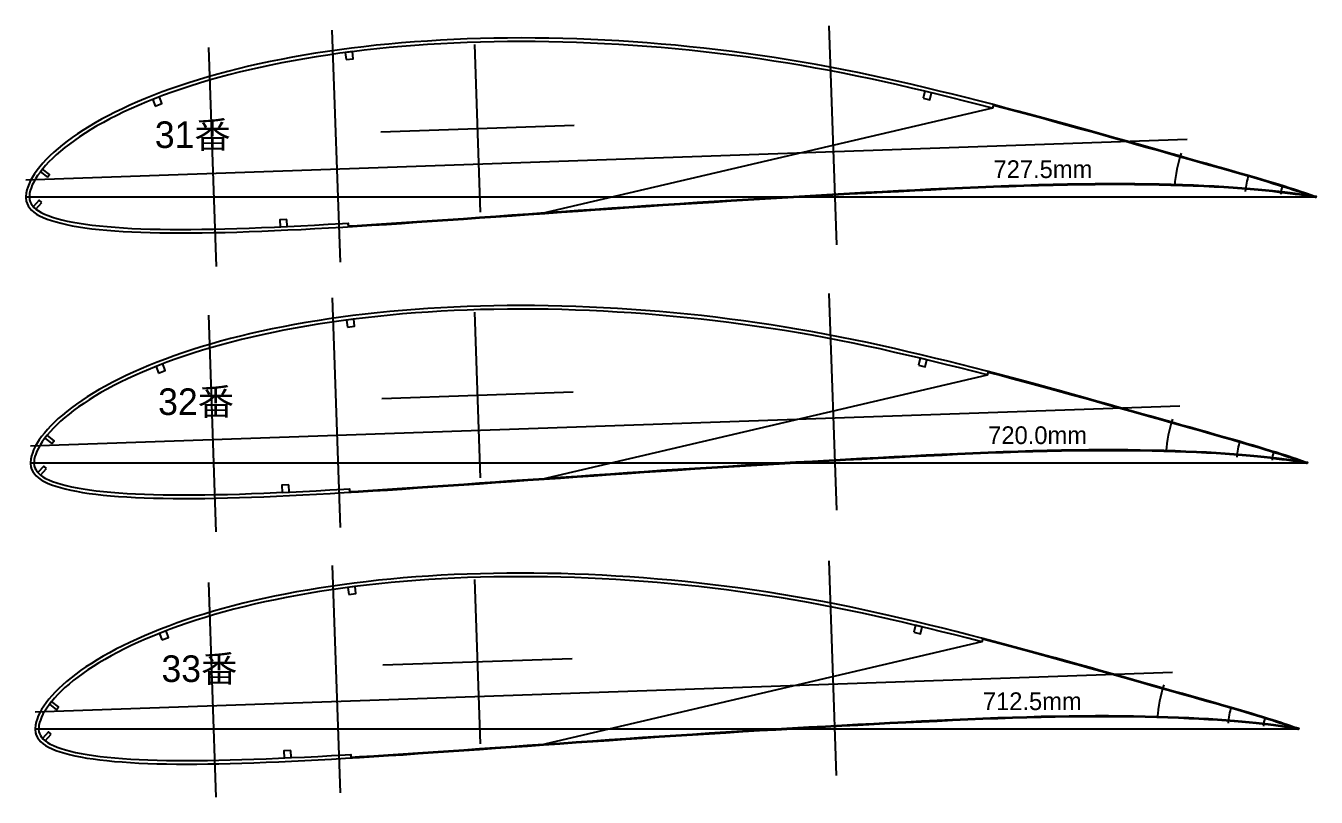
# Model space of a CAD drawing. Header units: metres. Extents: x -277 to 515, y -3484 to 105.
# Drawn here: x -255 to 473, y -1689 to -1253 of the extents above; entities that cross this region are included whole.
import ezdxf

# ---------------------------------------------------------------- set-up
doc = ezdxf.new("R2010")
doc.units = ezdxf.units.M
for name, color, linetype in [('FoilLayer', 7, 'Continuous'), ('RefFoilLayer', 7, 'Continuous'), ('StringerLayer', 7, 'Continuous'), ('SubLayer', 7, 'Continuous'), ('TextLayer', 7, 'Continuous')]:
    doc.layers.add(name, color=color, linetype=linetype)
doc.styles.add('MSゴシック', font='bigfont')

msp = doc.modelspace()

# ---------------------------------------------------------------- linework, layer by layer
at = {"layer": 'FoilLayer'}
for p, q in [((290.49, -1299.91), (36.38, -1359.43)), ((291, -1297.98), (290.49, -1299.91)), ((-72.75, -1366.79), (-72.87, -1364.79)), ((287.49, -1450.45), (36, -1509.33)), ((288, -1448.51), (287.49, -1450.45)), ((-72, -1516.62), (-72.12, -1514.62)), ((285, -1599.05), (284.49, -1600.98)), ((284.49, -1600.98), (35.63, -1659.24)), ((-71.25, -1666.44), (-71.37, -1664.45))]:
    msp.add_line(p, q, dxfattribs=at)
for points in [[(472.73, -1350.39), (472.59, -1350.34), (472.15, -1350.19), (471.47, -1349.95), (470.53, -1349.63), (469.35, -1349.22), (467.94, -1348.73), (466.29, -1348.18), (464.42, -1347.55), (462.33, -1346.86), (460.01, -1346.11), (457.48, -1345.29), (454.74, -1344.43), (451.78, -1343.51), (448.6, -1342.54), (445.22, -1341.51), (441.63, -1340.44), (437.84, -1339.32), (433.85, -1338.16), (429.65, -1336.95), (425.26, -1335.7), (420.67, -1334.39), (415.89, -1333.04), (410.94, -1331.63), (405.81, -1330.18), (400.5, -1328.68), (395.02, -1327.14), (389.39, -1325.54), (383.62, -1323.91), (377.7, -1322.24), (371.63, -1320.54), (365.42, -1318.8), (359.08, -1317.03), (352.63, -1315.21), (346.06, -1313.38), (339.39, -1311.53), (332.6, -1309.66), (325.71, -1307.77), (318.73, -1305.86), (311.68, -1303.93), (304.55, -1302.02), (297.34, -1300.11), (290.89, -1298.41), (290.49, -1299.91), (289.66, -1299.69), (282.32, -1297.8), (274.93, -1295.91), (267.47, -1294.05), (259.94, -1292.22), (252.37, -1290.4), (244.75, -1288.59), (237.12, -1286.82), (229.46, -1285.09), (221.79, -1283.41), (214.07, -1281.81), (206.3, -1280.25), (198.52, -1278.75), (190.7, -1277.3), (182.87, -1275.92), (175.01, -1274.61), (167.12, -1273.36), (159.21, -1272.18), (151.28, -1271.06), (143.34, -1270.01), (135.39, -1269.02), (127.44, -1268.1), (119.48, -1267.26), (111.5, -1266.48), (103.53, -1265.76), (95.57, -1265.11), (87.61, -1264.53), (79.68, -1264.01), (71.76, -1263.57), (63.85, -1263.2), (55.97, -1262.89), (48.11, -1262.65), (40.3, -1262.48), (32.52, -1262.38), (24.79, -1262.35), (17.07, -1262.4), (9.41, -1262.51), (1.8, -1262.67), (-5.75, -1262.91), (-13.23, -1263.22), (-20.66, -1263.6), (-28.04, -1264.05), (-35.35, -1264.57), (-42.59, -1265.14), (-49.73, -1265.77), (-56.79, -1266.47), (-63.79, -1267.26), (-70.7, -1268.1), (-77.53, -1269), (-84.27, -1269.96), (-90.9, -1270.96), (-97.42, -1272.04), (-103.85, -1273.17), (-110.19, -1274.37), (-116.42, -1275.62), (-122.53, -1276.93), (-128.53, -1278.28), (-134.4, -1279.67), (-140.15, -1281.14), (-145.79, -1282.66), (-151.32, -1284.23), (-156.71, -1285.83), (-161.98, -1287.48), (-167.11, -1289.17), (-172.11, -1290.9), (-176.98, -1292.68), (-181.73, -1294.5), (-186.33, -1296.34), (-190.79, -1298.21), (-195.09, -1300.11), (-199.26, -1302.04), (-203.28, -1304), (-207.17, -1305.98), (-210.9, -1307.97), (-214.49, -1309.98), (-217.9, -1311.98), (-221.16, -1314.01), (-224.26, -1316.06), (-227.23, -1318.12), (-230.03, -1320.17), (-232.67, -1322.21), (-235.15, -1324.23), (-237.45, -1326.25), (-239.6, -1328.28), (-241.59, -1330.29), (-243.43, -1332.28), (-245.11, -1334.23), (-246.62, -1336.15), (-247.96, -1338.01), (-249.13, -1339.83), (-250.14, -1341.62), (-250.95, -1343.26), (-251.64, -1345.06), (-252.12, -1346.37), (-252.45, -1348.07), (-252.62, -1349.78), (-252.63, -1350.16), (-252.49, -1351.7), (-252.16, -1352.79), (-251.65, -1353.85), (-250.92, -1354.93), (-250.01, -1355.97), (-248.88, -1356.98), (-247.56, -1357.94), (-245.99, -1358.85), (-244.14, -1359.72), (-242.01, -1360.57), (-239.63, -1361.4), (-237.09, -1362.2), (-234.33, -1362.94), (-231.33, -1363.61), (-228.1, -1364.25), (-224.63, -1364.85), (-220.99, -1365.42), (-217.15, -1365.92), (-213.1, -1366.36), (-208.81, -1366.75), (-204.3, -1367.12), (-199.61, -1367.45), (-194.75, -1367.73), (-189.7, -1367.94), (-184.44, -1368.1), (-178.96, -1368.22), (-173.31, -1368.31), (-167.49, -1368.34), (-161.5, -1368.32), (-155.3, -1368.24), (-148.91, -1368.12), (-142.33, -1367.99), (-135.62, -1367.81), (-128.74, -1367.58), (-121.69, -1367.3), (-114.45, -1366.98), (-107.05, -1366.66), (-99.53, -1366.3), (-91.87, -1365.91), (-84.05, -1365.46), (-76.08, -1364.98), (-72.87, -1364.79), (-72.78, -1366.34), (-67.86, -1366.05), (-59.63, -1365.56), (-51.28, -1365.03), (-42.82, -1364.46), (-34.22, -1363.87), (-25.49, -1363.28), (-16.68, -1362.7), (-7.78, -1362.08), (1.21, -1361.44), (10.31, -1360.79), (19.49, -1360.14), (28.74, -1359.51), (38.04, -1358.86), (47.4, -1358.19), (56.84, -1357.52), (66.33, -1356.87), (75.86, -1356.23), (85.4, -1355.58), (94.97, -1354.93), (104.59, -1354.27), (114.23, -1353.64), (123.86, -1353.04), (133.48, -1352.43), (143.09, -1351.81), (152.71, -1351.21), (162.31, -1350.63), (171.88, -1350.07), (181.39, -1349.52), (190.87, -1348.96), (200.32, -1348.42), (209.73, -1347.9), (219.05, -1347.4), (228.31, -1346.91), (237.51, -1346.41), (246.64, -1345.93), (255.71, -1345.5), (264.67, -1345.08), (273.54, -1344.67), (282.32, -1344.27), (291.01, -1343.9), (299.6, -1343.59), (308.06, -1343.32), (316.39, -1343.05), (324.6, -1342.83), (332.69, -1342.66), (340.61, -1342.55), (348.36, -1342.48), (355.94, -1342.43), (363.36, -1342.42), (370.61, -1342.47), (377.64, -1342.57), (384.46, -1342.69), (391.09, -1342.84), (397.51, -1343.03), (403.7, -1343.26), (409.65, -1343.53), (415.37, -1343.81), (420.86, -1344.12), (426.11, -1344.45), (431.09, -1344.83), (435.8, -1345.22), (440.23, -1345.6), (444.41, -1345.99), (448.31, -1346.38), (451.94, -1346.78), (455.28, -1347.17), (458.33, -1347.56), (461.08, -1347.92), (463.55, -1348.26), (465.73, -1348.57), (467.61, -1348.83), (469.22, -1349.07), (470.54, -1349.26), (471.58, -1349.42), (472.32, -1349.54), (472.8, -1349.61), (472.96, -1349.64)], [(467.85, -1500.39), (467.71, -1500.34), (467.28, -1500.19), (466.61, -1499.96), (465.68, -1499.63), (464.51, -1499.23), (463.11, -1498.75), (461.49, -1498.2), (459.63, -1497.58), (457.56, -1496.89), (455.27, -1496.15), (452.77, -1495.35), (450.05, -1494.49), (447.12, -1493.58), (443.97, -1492.62), (440.63, -1491.6), (437.08, -1490.55), (433.33, -1489.44), (429.38, -1488.29), (425.22, -1487.09), (420.87, -1485.85), (416.33, -1484.56), (411.6, -1483.22), (406.7, -1481.82), (401.62, -1480.39), (396.37, -1478.9), (390.95, -1477.38), (385.38, -1475.8), (379.66, -1474.19), (373.8, -1472.53), (367.8, -1470.85), (361.65, -1469.13), (355.38, -1467.37), (348.99, -1465.58), (342.5, -1463.76), (335.89, -1461.93), (329.17, -1460.08), (322.35, -1458.21), (315.45, -1456.32), (308.46, -1454.41), (301.41, -1452.52), (294.27, -1450.62), (287.89, -1448.95), (287.49, -1450.45), (286.67, -1450.23), (279.41, -1448.35), (272.09, -1446.49), (264.71, -1444.65), (257.26, -1442.83), (249.76, -1441.03), (242.22, -1439.24), (234.67, -1437.49), (227.09, -1435.78), (219.5, -1434.12), (211.86, -1432.53), (204.17, -1430.99), (196.47, -1429.5), (188.73, -1428.07), (180.98, -1426.71), (173.2, -1425.41), (165.4, -1424.17), (157.56, -1423), (149.72, -1421.89), (141.86, -1420.85), (134, -1419.88), (126.13, -1418.96), (118.24, -1418.13), (110.35, -1417.36), (102.46, -1416.65), (94.58, -1416.01), (86.71, -1415.43), (78.85, -1414.92), (71.02, -1414.48), (63.19, -1414.11), (55.39, -1413.81), (47.61, -1413.57), (39.89, -1413.4), (32.19, -1413.3), (24.53, -1413.27), (16.9, -1413.32), (9.31, -1413.43), (1.78, -1413.59), (-5.69, -1413.83), (-13.09, -1414.13), (-20.45, -1414.51), (-27.75, -1414.96), (-34.99, -1415.47), (-42.15, -1416.04), (-49.22, -1416.66), (-56.21, -1417.36), (-63.13, -1418.13), (-69.97, -1418.96), (-76.72, -1419.85), (-83.39, -1420.8), (-89.96, -1421.8), (-96.41, -1422.86), (-102.78, -1423.99), (-109.05, -1425.17), (-115.21, -1426.41), (-121.27, -1427.7), (-127.2, -1429.04), (-133.01, -1430.42), (-138.7, -1431.87), (-144.28, -1433.37), (-149.76, -1434.93), (-155.09, -1436.51), (-160.3, -1438.14), (-165.38, -1439.82), (-170.33, -1441.53), (-175.15, -1443.29), (-179.84, -1445.09), (-184.4, -1446.91), (-188.81, -1448.76), (-193.07, -1450.64), (-197.2, -1452.56), (-201.18, -1454.49), (-205.03, -1456.45), (-208.72, -1458.42), (-212.26, -1460.41), (-215.64, -1462.39), (-218.86, -1464.4), (-221.94, -1466.43), (-224.87, -1468.47), (-227.65, -1470.49), (-230.26, -1472.51), (-232.71, -1474.51), (-234.99, -1476.51), (-237.12, -1478.52), (-239.09, -1480.5), (-240.91, -1482.47), (-242.56, -1484.4), (-244.06, -1486.3), (-245.39, -1488.15), (-246.54, -1489.94), (-247.54, -1491.71), (-248.34, -1493.34), (-249.03, -1495.11), (-249.5, -1496.41), (-249.83, -1498.09), (-250, -1499.78), (-250.01, -1500.16), (-249.87, -1501.67), (-249.54, -1502.75), (-249.04, -1503.8), (-248.32, -1504.86), (-247.42, -1505.89), (-246.31, -1506.89), (-245, -1507.84), (-243.45, -1508.74), (-241.61, -1509.6), (-239.5, -1510.45), (-237.15, -1511.27), (-234.64, -1512.06), (-231.91, -1512.79), (-228.94, -1513.45), (-225.74, -1514.08), (-222.32, -1514.68), (-218.71, -1515.24), (-214.91, -1515.74), (-210.9, -1516.17), (-206.65, -1516.56), (-202.19, -1516.92), (-197.55, -1517.25), (-192.75, -1517.53), (-187.74, -1517.74), (-182.54, -1517.89), (-177.12, -1518.01), (-171.53, -1518.1), (-165.76, -1518.13), (-159.83, -1518.11), (-153.7, -1518.03), (-147.37, -1517.92), (-140.87, -1517.78), (-134.22, -1517.61), (-127.41, -1517.38), (-120.44, -1517.1), (-113.28, -1516.79), (-105.95, -1516.46), (-98.5, -1516.11), (-90.92, -1515.72), (-83.19, -1515.28), (-75.3, -1514.81), (-72.12, -1514.62), (-72.03, -1516.17), (-67.16, -1515.88), (-59.01, -1515.39), (-50.76, -1514.87), (-42.37, -1514.3), (-33.86, -1513.72), (-25.23, -1513.14), (-16.5, -1512.56), (-7.7, -1511.95), (1.2, -1511.32), (10.2, -1510.68), (19.29, -1510.03), (28.45, -1509.41), (37.65, -1508.77), (46.91, -1508.1), (56.25, -1507.44), (65.65, -1506.79), (75.08, -1506.16), (84.52, -1505.52), (93.99, -1504.87), (103.51, -1504.22), (113.05, -1503.6), (122.58, -1503), (132.1, -1502.4), (141.61, -1501.79), (151.13, -1501.19), (160.64, -1500.62), (170.11, -1500.07), (179.52, -1499.52), (188.9, -1498.97), (198.26, -1498.43), (207.57, -1497.92), (216.8, -1497.43), (225.95, -1496.94), (235.06, -1496.44), (244.1, -1495.97), (253.07, -1495.54), (261.94, -1495.13), (270.72, -1494.72), (279.41, -1494.32), (288.01, -1493.96), (296.51, -1493.65), (304.89, -1493.38), (313.13, -1493.12), (321.26, -1492.9), (329.26, -1492.73), (337.1, -1492.62), (344.77, -1492.55), (352.27, -1492.5), (359.62, -1492.49), (366.79, -1492.54), (373.75, -1492.64), (380.5, -1492.76), (387.05, -1492.91), (393.41, -1493.1), (399.54, -1493.33), (405.43, -1493.6), (411.09, -1493.87), (416.52, -1494.17), (421.72, -1494.5), (426.64, -1494.88), (431.3, -1495.26), (435.69, -1495.64), (439.83, -1496.02), (443.69, -1496.41), (447.28, -1496.81), (450.59, -1497.2), (453.6, -1497.58), (456.33, -1497.94), (458.77, -1498.27), (460.93, -1498.58), (462.79, -1498.84), (464.39, -1499.07), (465.69, -1499.27), (466.72, -1499.43), (467.45, -1499.54), (467.92, -1499.61), (468.08, -1499.64)], [(462.98, -1650.39), (462.84, -1650.34), (462.41, -1650.2), (461.74, -1649.96), (460.83, -1649.64), (459.67, -1649.24), (458.29, -1648.77), (456.68, -1648.23), (454.84, -1647.61), (452.79, -1646.93), (450.53, -1646.2), (448.05, -1645.4), (445.36, -1644.55), (442.46, -1643.65), (439.35, -1642.7), (436.03, -1641.7), (432.52, -1640.65), (428.81, -1639.55), (424.9, -1638.41), (420.79, -1637.23), (416.49, -1636), (411.99, -1634.72), (407.31, -1633.4), (402.46, -1632.01), (397.44, -1630.6), (392.24, -1629.13), (386.88, -1627.62), (381.36, -1626.06), (375.7, -1624.46), (369.91, -1622.82), (363.96, -1621.16), (357.88, -1619.45), (351.67, -1617.71), (345.35, -1615.94), (338.93, -1614.14), (332.39, -1612.34), (325.74, -1610.5), (318.99, -1608.65), (312.16, -1606.78), (305.25, -1604.89), (298.27, -1603.02), (291.21, -1601.14), (284.89, -1599.48), (284.49, -1600.98), (283.68, -1600.77), (276.49, -1598.91), (269.25, -1597.07), (261.95, -1595.25), (254.57, -1593.45), (247.15, -1591.67), (239.7, -1589.89), (232.22, -1588.16), (224.72, -1586.47), (217.2, -1584.82), (209.64, -1583.25), (202.04, -1581.73), (194.42, -1580.26), (186.76, -1578.84), (179.09, -1577.49), (171.39, -1576.21), (163.67, -1574.98), (155.92, -1573.82), (148.16, -1572.73), (140.38, -1571.7), (132.6, -1570.73), (124.81, -1569.83), (117.01, -1569), (109.2, -1568.24), (101.39, -1567.54), (93.59, -1566.91), (85.8, -1566.33), (78.03, -1565.82), (70.28, -1565.39), (62.53, -1565.03), (54.81, -1564.73), (47.12, -1564.49), (39.47, -1564.32), (31.85, -1564.22), (24.27, -1564.2), (16.72, -1564.25), (9.21, -1564.35), (1.77, -1564.52), (-5.63, -1564.75), (-12.96, -1565.05), (-20.23, -1565.42), (-27.46, -1565.87), (-34.62, -1566.37), (-41.71, -1566.93), (-48.7, -1567.55), (-55.62, -1568.24), (-62.47, -1569.01), (-69.24, -1569.83), (-75.92, -1570.71), (-82.52, -1571.65), (-89.02, -1572.63), (-95.41, -1573.68), (-101.7, -1574.8), (-107.91, -1575.97), (-114.01, -1577.2), (-120, -1578.48), (-125.87, -1579.8), (-131.62, -1581.16), (-137.25, -1582.6), (-142.78, -1584.08), (-148.19, -1585.62), (-153.47, -1587.19), (-158.63, -1588.81), (-163.65, -1590.46), (-168.55, -1592.16), (-173.32, -1593.9), (-177.96, -1595.68), (-182.47, -1597.49), (-186.84, -1599.32), (-191.05, -1601.17), (-195.13, -1603.07), (-199.07, -1604.98), (-202.88, -1606.93), (-206.54, -1608.87), (-210.04, -1610.84), (-213.38, -1612.8), (-216.57, -1614.79), (-219.61, -1616.79), (-222.52, -1618.81), (-225.27, -1620.82), (-227.85, -1622.81), (-230.27, -1624.79), (-232.53, -1626.77), (-234.63, -1628.76), (-236.58, -1630.72), (-238.38, -1632.67), (-240.02, -1634.58), (-241.5, -1636.46), (-242.81, -1638.28), (-243.95, -1640.06), (-244.94, -1641.81), (-245.74, -1643.42), (-246.42, -1645.17), (-246.88, -1646.45), (-247.21, -1648.11), (-247.37, -1649.79), (-247.38, -1650.15), (-247.24, -1651.65), (-246.92, -1652.71), (-246.43, -1653.75), (-245.72, -1654.8), (-244.83, -1655.81), (-243.73, -1656.8), (-242.43, -1657.74), (-240.91, -1658.63), (-239.09, -1659.49), (-237, -1660.32), (-234.68, -1661.13), (-232.19, -1661.91), (-229.49, -1662.63), (-226.55, -1663.29), (-223.39, -1663.91), (-220, -1664.5), (-216.43, -1665.06), (-212.67, -1665.55), (-208.7, -1665.99), (-204.5, -1666.37), (-200.08, -1666.72), (-195.49, -1667.05), (-190.74, -1667.33), (-185.79, -1667.53), (-180.64, -1667.69), (-175.27, -1667.8), (-169.74, -1667.89), (-164.04, -1667.92), (-158.17, -1667.9), (-152.1, -1667.82), (-145.84, -1667.71), (-139.4, -1667.57), (-132.82, -1667.4), (-126.09, -1667.18), (-119.19, -1666.91), (-112.1, -1666.59), (-104.85, -1666.27), (-97.48, -1665.92), (-89.98, -1665.54), (-82.32, -1665.1), (-74.51, -1664.63), (-71.37, -1664.45), (-71.28, -1666), (-66.46, -1665.71), (-58.4, -1665.23), (-50.23, -1664.71), (-41.93, -1664.15), (-33.51, -1663.57), (-24.97, -1663), (-16.33, -1662.43), (-7.62, -1661.82), (1.19, -1661.19), (10.09, -1660.56), (19.09, -1659.93), (28.15, -1659.31), (37.25, -1658.67), (46.42, -1658.02), (55.67, -1657.36), (64.97, -1656.72), (74.29, -1656.09), (83.64, -1655.46), (93.01, -1654.82), (102.43, -1654.18), (111.87, -1653.56), (121.31, -1652.96), (130.73, -1652.37), (140.14, -1651.77), (149.56, -1651.18), (158.97, -1650.61), (168.34, -1650.06), (177.65, -1649.52), (186.93, -1648.97), (196.19, -1648.44), (205.4, -1647.93), (214.54, -1647.45), (223.6, -1646.96), (232.61, -1646.47), (241.56, -1646.01), (250.44, -1645.58), (259.22, -1645.18), (267.9, -1644.77), (276.5, -1644.38), (285.01, -1644.02), (293.42, -1643.71), (301.71, -1643.44), (309.86, -1643.19), (317.91, -1642.97), (325.83, -1642.8), (333.59, -1642.7), (341.17, -1642.62), (348.6, -1642.57), (355.87, -1642.57), (362.96, -1642.62), (369.86, -1642.71), (376.54, -1642.83), (383.02, -1642.98), (389.31, -1643.17), (395.38, -1643.39), (401.21, -1643.66), (406.8, -1643.93), (412.18, -1644.23), (417.32, -1644.56), (422.2, -1644.93), (426.81, -1645.31), (431.15, -1645.68), (435.25, -1646.06), (439.07, -1646.45), (442.62, -1646.84), (445.9, -1647.22), (448.88, -1647.6), (451.58, -1647.96), (453.99, -1648.29), (456.13, -1648.59), (457.97, -1648.85), (459.55, -1649.08), (460.84, -1649.27), (461.86, -1649.43), (462.58, -1649.54), (463.05, -1649.61), (463.21, -1649.64)]]:
    msp.add_lwpolyline(points, close=True, dxfattribs=at)
at = {"layer": 'RefFoilLayer'}
for points in [[(472.87, -1349.96), (472.73, -1349.91), (472.3, -1349.77), (471.62, -1349.53), (470.68, -1349.2), (469.5, -1348.79), (468.08, -1348.3), (466.44, -1347.75), (464.56, -1347.13), (462.46, -1346.43), (460.15, -1345.68), (457.62, -1344.86), (454.87, -1344), (451.91, -1343.08), (448.73, -1342.11), (445.35, -1341.08), (441.76, -1340.01), (437.97, -1338.89), (433.97, -1337.73), (429.78, -1336.52), (425.38, -1335.27), (420.79, -1333.96), (416.01, -1332.6), (411.06, -1331.19), (405.93, -1329.75), (400.62, -1328.25), (395.15, -1326.7), (389.52, -1325.11), (383.74, -1323.48), (377.82, -1321.81), (371.75, -1320.11), (365.54, -1318.37), (359.2, -1316.59), (352.75, -1314.78), (346.18, -1312.95), (339.51, -1311.1), (332.72, -1309.23), (325.83, -1307.34), (318.85, -1305.42), (311.79, -1303.5), (304.66, -1301.58), (297.45, -1299.67), (290.17, -1297.76), (282.82, -1295.86), (275.41, -1293.97), (267.95, -1292.11), (260.41, -1290.27), (252.83, -1288.45), (245.2, -1286.64), (237.56, -1284.86), (229.89, -1283.13), (222.19, -1281.45), (214.46, -1279.85), (206.68, -1278.29), (198.88, -1276.78), (191.05, -1275.33), (183.2, -1273.95), (175.32, -1272.64), (167.42, -1271.38), (159.49, -1270.2), (151.54, -1269.08), (143.59, -1268.02), (135.62, -1267.03), (127.65, -1266.11), (119.67, -1265.27), (111.68, -1264.49), (103.69, -1263.77), (95.71, -1263.12), (87.74, -1262.53), (79.79, -1262.01), (71.85, -1261.57), (63.93, -1261.2), (56.03, -1260.89), (48.16, -1260.65), (40.33, -1260.48), (32.53, -1260.38), (24.77, -1260.35), (17.05, -1260.4), (9.36, -1260.51), (1.74, -1260.67), (-5.83, -1260.91), (-13.34, -1261.22), (-20.78, -1261.61), (-28.18, -1262.06), (-35.51, -1262.57), (-42.76, -1263.15), (-49.93, -1263.78), (-57.02, -1264.49), (-64.03, -1265.27), (-70.96, -1266.12), (-77.81, -1267.02), (-84.57, -1267.98), (-91.22, -1268.99), (-97.77, -1270.07), (-104.22, -1271.21), (-110.58, -1272.41), (-116.83, -1273.67), (-122.97, -1274.98), (-129, -1276.33), (-134.89, -1277.74), (-140.67, -1279.2), (-146.34, -1280.73), (-151.89, -1282.31), (-157.31, -1283.92), (-162.61, -1285.58), (-167.77, -1287.28), (-172.8, -1289.03), (-177.7, -1290.82), (-182.47, -1292.64), (-187.1, -1294.5), (-191.59, -1296.38), (-195.94, -1298.3), (-200.13, -1300.24), (-204.19, -1302.22), (-208.11, -1304.22), (-211.88, -1306.23), (-215.5, -1308.25), (-218.95, -1310.28), (-222.26, -1312.34), (-225.4, -1314.42), (-228.41, -1316.5), (-231.26, -1318.59), (-233.94, -1320.66), (-236.47, -1322.73), (-238.82, -1324.8), (-241.02, -1326.87), (-243.06, -1328.93), (-244.95, -1330.98), (-246.68, -1332.99), (-248.24, -1334.98), (-249.64, -1336.93), (-250.87, -1338.85), (-251.93, -1340.74), (-252.81, -1342.54), (-253.53, -1344.41), (-254.08, -1345.99), (-254.44, -1347.88), (-254.62, -1349.78), (-254.62, -1350.39), (-254.39, -1352.31), (-253.95, -1353.68), (-253.29, -1355), (-252.41, -1356.26), (-251.34, -1357.46), (-250.05, -1358.61), (-248.56, -1359.68), (-246.84, -1360.67), (-244.88, -1361.58), (-242.66, -1362.46), (-240.23, -1363.31), (-237.6, -1364.14), (-234.76, -1364.89), (-231.72, -1365.58), (-228.44, -1366.22), (-224.94, -1366.83), (-221.25, -1367.4), (-217.37, -1367.91), (-213.28, -1368.36), (-208.97, -1368.75), (-204.44, -1369.11), (-199.73, -1369.45), (-194.84, -1369.73), (-189.76, -1369.94), (-184.48, -1370.1), (-178.99, -1370.22), (-173.32, -1370.31), (-167.48, -1370.34), (-161.47, -1370.32), (-155.27, -1370.24), (-148.87, -1370.12), (-142.28, -1369.99), (-135.55, -1369.81), (-128.66, -1369.58), (-121.6, -1369.3), (-114.37, -1368.98), (-106.96, -1368.65), (-99.42, -1368.3), (-91.75, -1367.9), (-83.93, -1367.46), (-75.96, -1366.98), (-67.83, -1366.5), (-59.6, -1366.01), (-51.25, -1365.48), (-42.79, -1364.91), (-34.19, -1364.32), (-25.46, -1363.73), (-16.65, -1363.15), (-7.75, -1362.53), (1.24, -1361.89), (10.34, -1361.24), (19.52, -1360.59), (28.77, -1359.96), (38.07, -1359.31), (47.43, -1358.64), (56.87, -1357.97), (66.36, -1357.32), (75.89, -1356.68), (85.43, -1356.03), (95, -1355.38), (104.62, -1354.72), (114.26, -1354.09), (123.89, -1353.48), (133.51, -1352.88), (143.12, -1352.26), (152.74, -1351.66), (162.34, -1351.08), (171.91, -1350.52), (181.42, -1349.97), (190.89, -1349.41), (200.35, -1348.87), (209.75, -1348.35), (219.08, -1347.85), (228.33, -1347.36), (237.53, -1346.86), (246.67, -1346.38), (255.73, -1345.95), (264.69, -1345.53), (273.56, -1345.12), (282.34, -1344.72), (291.03, -1344.35), (299.62, -1344.04), (308.08, -1343.77), (316.4, -1343.5), (324.61, -1343.28), (332.7, -1343.11), (340.62, -1343), (348.36, -1342.93), (355.94, -1342.88), (363.36, -1342.87), (370.6, -1342.92), (377.64, -1343.02), (384.45, -1343.14), (391.07, -1343.29), (397.49, -1343.48), (403.68, -1343.71), (409.63, -1343.98), (415.34, -1344.26), (420.83, -1344.57), (426.07, -1344.9), (431.05, -1345.28), (435.76, -1345.66), (440.19, -1346.05), (444.36, -1346.44), (448.26, -1346.83), (451.89, -1347.23), (455.23, -1347.62), (458.27, -1348.01), (461.02, -1348.37), (463.48, -1348.71), (465.67, -1349.01), (467.55, -1349.28), (469.16, -1349.51), (470.47, -1349.71), (471.51, -1349.87), (472.26, -1349.99), (472.71, -1350.05), (472.87, -1350.08)], [(468, -1499.96), (467.86, -1499.91), (467.43, -1499.77), (466.75, -1499.53), (465.83, -1499.21), (464.66, -1498.8), (463.26, -1498.32), (461.63, -1497.78), (459.77, -1497.16), (457.7, -1496.46), (455.41, -1495.72), (452.9, -1494.92), (450.18, -1494.06), (447.25, -1493.15), (444.1, -1492.19), (440.75, -1491.17), (437.2, -1490.11), (433.45, -1489.01), (429.5, -1487.85), (425.35, -1486.66), (421, -1485.42), (416.45, -1484.12), (411.72, -1482.78), (406.82, -1481.39), (401.74, -1479.95), (396.49, -1478.47), (391.07, -1476.94), (385.5, -1475.37), (379.78, -1473.76), (373.92, -1472.1), (367.92, -1470.41), (361.77, -1468.69), (355.5, -1466.94), (349.11, -1465.14), (342.62, -1463.33), (336.01, -1461.5), (329.29, -1459.65), (322.47, -1457.78), (315.56, -1455.88), (308.58, -1453.98), (301.52, -1452.08), (294.39, -1450.19), (287.17, -1448.3), (279.9, -1446.42), (272.57, -1444.55), (265.18, -1442.71), (257.72, -1440.89), (250.22, -1439.09), (242.68, -1437.29), (235.11, -1435.54), (227.52, -1433.82), (219.9, -1432.16), (212.25, -1430.57), (204.55, -1429.03), (196.83, -1427.54), (189.08, -1426.1), (181.31, -1424.74), (173.51, -1423.43), (165.69, -1422.19), (157.84, -1421.02), (149.98, -1419.91), (142.11, -1418.87), (134.23, -1417.89), (126.34, -1416.97), (118.44, -1416.14), (110.53, -1415.37), (102.63, -1414.66), (94.73, -1414.02), (86.83, -1413.43), (78.97, -1412.92), (71.11, -1412.48), (63.27, -1412.11), (55.45, -1411.81), (47.66, -1411.57), (39.91, -1411.4), (32.19, -1411.3), (24.52, -1411.27), (16.87, -1411.32), (9.27, -1411.43), (1.72, -1411.6), (-5.77, -1411.83), (-13.2, -1412.14), (-20.57, -1412.52), (-27.89, -1412.96), (-35.14, -1413.48), (-42.32, -1414.04), (-49.41, -1414.67), (-56.43, -1415.37), (-63.37, -1416.15), (-70.23, -1416.98), (-77.01, -1417.87), (-83.69, -1418.82), (-90.28, -1419.83), (-96.76, -1420.89), (-103.15, -1422.02), (-109.44, -1423.21), (-115.63, -1424.46), (-121.7, -1425.75), (-127.67, -1427.09), (-133.5, -1428.48), (-139.22, -1429.93), (-144.83, -1431.45), (-150.33, -1433.01), (-155.69, -1434.6), (-160.93, -1436.24), (-166.04, -1437.93), (-171.02, -1439.65), (-175.86, -1441.43), (-180.59, -1443.23), (-185.17, -1445.07), (-189.62, -1446.93), (-193.92, -1448.83), (-198.07, -1450.76), (-202.09, -1452.71), (-205.97, -1454.69), (-209.7, -1456.68), (-213.28, -1458.69), (-216.7, -1460.69), (-219.97, -1462.73), (-223.08, -1464.78), (-226.05, -1466.85), (-228.87, -1468.91), (-231.53, -1470.96), (-234.03, -1473.01), (-236.36, -1475.06), (-238.54, -1477.11), (-240.56, -1479.15), (-242.42, -1481.17), (-244.14, -1483.17), (-245.69, -1485.14), (-247.07, -1487.07), (-248.28, -1488.96), (-249.34, -1490.83), (-250.21, -1492.62), (-250.92, -1494.46), (-251.46, -1496.03), (-251.82, -1497.9), (-252, -1499.78), (-251.99, -1500.39), (-251.77, -1502.29), (-251.33, -1503.64), (-250.68, -1504.95), (-249.81, -1506.19), (-248.75, -1507.39), (-247.47, -1508.52), (-246, -1509.58), (-244.3, -1510.56), (-242.35, -1511.46), (-240.16, -1512.33), (-237.75, -1513.18), (-235.15, -1513.99), (-232.34, -1514.74), (-229.33, -1515.42), (-226.09, -1516.05), (-222.62, -1516.65), (-218.97, -1517.22), (-215.13, -1517.73), (-211.08, -1518.17), (-206.81, -1518.55), (-202.33, -1518.91), (-197.67, -1519.25), (-192.83, -1519.53), (-187.8, -1519.74), (-182.58, -1519.89), (-177.15, -1520.01), (-171.54, -1520.1), (-165.76, -1520.13), (-159.81, -1520.11), (-153.67, -1520.03), (-147.33, -1519.92), (-140.81, -1519.78), (-134.15, -1519.61), (-127.34, -1519.38), (-120.35, -1519.1), (-113.19, -1518.79), (-105.86, -1518.46), (-98.4, -1518.11), (-90.81, -1517.72), (-83.07, -1517.28), (-75.18, -1516.81), (-67.13, -1516.33), (-58.98, -1515.84), (-50.73, -1515.32), (-42.34, -1514.75), (-33.83, -1514.17), (-25.2, -1513.59), (-16.47, -1513.01), (-7.67, -1512.4), (1.23, -1511.77), (10.23, -1511.12), (19.32, -1510.48), (28.48, -1509.86), (37.68, -1509.22), (46.95, -1508.55), (56.28, -1507.89), (65.68, -1507.24), (75.11, -1506.61), (84.55, -1505.97), (94.02, -1505.32), (103.54, -1504.67), (113.08, -1504.05), (122.61, -1503.45), (132.13, -1502.85), (141.64, -1502.24), (151.16, -1501.64), (160.67, -1501.07), (170.13, -1500.52), (179.54, -1499.97), (188.93, -1499.42), (198.28, -1498.88), (207.59, -1498.37), (216.82, -1497.88), (225.98, -1497.39), (235.08, -1496.89), (244.12, -1496.42), (253.1, -1495.99), (261.97, -1495.58), (270.74, -1495.17), (279.43, -1494.77), (288.03, -1494.41), (296.53, -1494.1), (304.9, -1493.83), (313.14, -1493.57), (321.27, -1493.35), (329.27, -1493.18), (337.11, -1493.07), (344.77, -1493), (352.27, -1492.95), (359.62, -1492.94), (366.78, -1492.99), (373.74, -1493.09), (380.49, -1493.21), (387.04, -1493.36), (393.39, -1493.55), (399.52, -1493.78), (405.41, -1494.05), (411.06, -1494.32), (416.49, -1494.62), (421.68, -1494.95), (426.61, -1495.33), (431.26, -1495.71), (435.65, -1496.09), (439.78, -1496.47), (443.64, -1496.86), (447.23, -1497.26), (450.53, -1497.65), (453.54, -1498.03), (456.27, -1498.39), (458.7, -1498.72), (460.86, -1499.02), (462.73, -1499.29), (464.32, -1499.52), (465.62, -1499.71), (466.65, -1499.87), (467.39, -1499.99), (467.84, -1500.05), (468, -1500.08)], [(463.12, -1649.96), (462.98, -1649.91), (462.56, -1649.77), (461.89, -1649.54), (460.97, -1649.22), (459.82, -1648.82), (458.43, -1648.34), (456.82, -1647.8), (454.98, -1647.19), (452.93, -1646.5), (450.66, -1645.77), (448.18, -1644.97), (445.49, -1644.12), (442.59, -1643.22), (439.48, -1642.27), (436.16, -1641.26), (432.65, -1640.22), (428.94, -1639.12), (425.03, -1637.98), (420.92, -1636.8), (416.61, -1635.57), (412.12, -1634.29), (407.43, -1632.96), (402.58, -1631.58), (397.56, -1630.16), (392.36, -1628.7), (387, -1627.19), (381.48, -1625.62), (375.83, -1624.03), (370.03, -1622.39), (364.08, -1620.72), (358, -1619.02), (351.79, -1617.28), (345.47, -1615.51), (339.05, -1613.71), (332.51, -1611.9), (325.86, -1610.07), (319.11, -1608.22), (312.28, -1606.34), (305.37, -1604.46), (298.38, -1602.58), (291.32, -1600.71), (284.18, -1598.83), (276.99, -1596.97), (269.73, -1595.13), (262.42, -1593.3), (255.04, -1591.5), (247.62, -1589.72), (240.15, -1587.95), (232.66, -1586.21), (225.15, -1584.51), (217.61, -1582.87), (210.04, -1581.29), (202.42, -1579.77), (194.78, -1578.29), (187.11, -1576.87), (179.42, -1575.52), (171.7, -1574.23), (163.97, -1573), (156.2, -1571.84), (148.42, -1570.75), (140.63, -1569.71), (132.83, -1568.74), (125.02, -1567.84), (117.2, -1567.01), (109.38, -1566.25), (101.56, -1565.54), (93.74, -1564.91), (85.93, -1564.33), (78.14, -1563.83), (70.37, -1563.39), (62.61, -1563.03), (54.87, -1562.73), (47.16, -1562.5), (39.5, -1562.32), (31.86, -1562.22), (24.26, -1562.2), (16.69, -1562.25), (9.17, -1562.35), (1.7, -1562.52), (-5.71, -1562.75), (-13.06, -1563.05), (-20.36, -1563.43), (-27.6, -1563.87), (-34.78, -1564.38), (-41.88, -1564.94), (-48.9, -1565.56), (-55.84, -1566.25), (-62.71, -1567.02), (-69.5, -1567.85), (-76.2, -1568.73), (-82.82, -1569.67), (-89.34, -1570.66), (-95.76, -1571.72), (-102.08, -1572.83), (-108.3, -1574.01), (-114.42, -1575.24), (-120.44, -1576.52), (-126.34, -1577.85), (-132.11, -1579.23), (-137.77, -1580.66), (-143.32, -1582.16), (-148.76, -1583.71), (-154.07, -1585.28), (-159.26, -1586.91), (-164.31, -1588.57), (-169.24, -1590.28), (-174.03, -1592.04), (-178.71, -1593.82), (-183.25, -1595.64), (-187.64, -1597.49), (-191.9, -1599.36), (-196.01, -1601.27), (-199.98, -1603.2), (-203.82, -1605.16), (-207.51, -1607.13), (-211.06, -1609.12), (-214.44, -1611.1), (-217.67, -1613.12), (-220.75, -1615.15), (-223.7, -1617.2), (-226.49, -1619.23), (-229.12, -1621.26), (-231.59, -1623.29), (-233.9, -1625.32), (-236.05, -1627.35), (-238.05, -1629.37), (-239.9, -1631.37), (-241.59, -1633.34), (-243.13, -1635.29), (-244.49, -1637.2), (-245.7, -1639.08), (-246.74, -1640.93), (-247.6, -1642.7), (-248.31, -1644.52), (-248.84, -1646.07), (-249.2, -1647.92), (-249.37, -1649.79), (-249.37, -1650.38), (-249.15, -1652.27), (-248.71, -1653.61), (-248.07, -1654.9), (-247.21, -1656.13), (-246.15, -1657.31), (-244.89, -1658.43), (-243.43, -1659.48), (-241.75, -1660.45), (-239.83, -1661.34), (-237.66, -1662.21), (-235.27, -1663.04), (-232.7, -1663.84), (-229.92, -1664.59), (-226.94, -1665.26), (-223.73, -1665.88), (-220.3, -1666.48), (-216.69, -1667.04), (-212.89, -1667.54), (-208.88, -1667.98), (-204.66, -1668.36), (-200.23, -1668.72), (-195.61, -1669.05), (-190.82, -1669.32), (-185.85, -1669.53), (-180.68, -1669.69), (-175.3, -1669.8), (-169.75, -1669.89), (-164.03, -1669.92), (-158.14, -1669.9), (-152.07, -1669.82), (-145.8, -1669.71), (-139.35, -1669.57), (-132.76, -1669.4), (-126.01, -1669.17), (-119.1, -1668.9), (-112.01, -1668.59), (-104.75, -1668.27), (-97.37, -1667.92), (-89.86, -1667.54), (-82.2, -1667.1), (-74.39, -1666.63), (-66.44, -1666.16), (-58.37, -1665.68), (-50.2, -1665.16), (-41.9, -1664.6), (-33.48, -1664.02), (-24.94, -1663.45), (-16.3, -1662.88), (-7.59, -1662.27), (1.22, -1661.64), (10.13, -1661.01), (19.12, -1660.37), (28.18, -1659.75), (37.29, -1659.12), (46.46, -1658.46), (55.7, -1657.81), (65, -1657.17), (74.32, -1656.54), (83.67, -1655.91), (93.04, -1655.27), (102.46, -1654.62), (111.9, -1654), (121.34, -1653.41), (130.76, -1652.82), (140.17, -1652.22), (149.59, -1651.62), (158.99, -1651.06), (168.36, -1650.51), (177.67, -1649.97), (186.96, -1649.42), (196.21, -1648.89), (205.43, -1648.38), (214.56, -1647.9), (223.63, -1647.41), (232.63, -1646.92), (241.58, -1646.46), (250.46, -1646.03), (259.24, -1645.63), (267.92, -1645.22), (276.52, -1644.83), (285.03, -1644.47), (293.44, -1644.16), (301.72, -1643.89), (309.88, -1643.64), (317.92, -1643.42), (325.84, -1643.25), (333.6, -1643.15), (341.18, -1643.07), (348.6, -1643.02), (355.87, -1643.02), (362.96, -1643.07), (369.85, -1643.16), (376.53, -1643.28), (383.01, -1643.43), (389.29, -1643.62), (395.36, -1643.84), (401.19, -1644.11), (406.78, -1644.38), (412.15, -1644.68), (417.29, -1645.01), (422.16, -1645.38), (426.77, -1645.75), (431.11, -1646.13), (435.2, -1646.51), (439.02, -1646.89), (442.57, -1647.29), (445.84, -1647.67), (448.82, -1648.05), (451.52, -1648.4), (453.93, -1648.73), (456.06, -1649.03), (457.91, -1649.29), (459.48, -1649.52), (460.77, -1649.71), (461.79, -1649.87), (462.52, -1649.99), (462.97, -1650.05), (463.12, -1650.08)]]:
    msp.add_lwpolyline(points, close=True, dxfattribs=at)
at = {"layer": 'StringerLayer'}
for points in [[(-73.95, -1272.56), (-69.98, -1272.04), (-70.51, -1268.07), (-74.47, -1268.6), (-73.95, -1272.56)], [(-181.6, -1298.73), (-177.86, -1297.3), (-179.29, -1293.57), (-183.03, -1295), (-181.6, -1298.73)], [(251.28, -1294.25), (255.17, -1295.18), (256.1, -1291.29), (252.21, -1290.36), (251.28, -1294.25)], [(-242.46, -1338.95), (-241.23, -1337.38), (-245.16, -1334.29), (-246.39, -1335.87), (-242.46, -1338.95)], [(-245.59, -1353.2), (-247.09, -1351.87), (-250.41, -1355.61), (-248.91, -1356.94), (-245.59, -1353.2)], [(-107.39, -1362.67), (-111.39, -1362.84), (-111.21, -1366.84), (-107.22, -1366.66), (-107.39, -1362.67)], [(-73.2, -1423.42), (-69.23, -1422.9), (-69.76, -1418.94), (-73.72, -1419.46), (-73.2, -1423.42)], [(-179.72, -1449.33), (-175.99, -1447.9), (-177.42, -1444.16), (-181.15, -1445.59), (-179.72, -1449.33)], [(248.66, -1444.88), (252.54, -1445.81), (253.48, -1441.92), (249.59, -1440.99), (248.66, -1444.88)], [(-239.91, -1489.12), (-238.68, -1487.54), (-242.61, -1484.46), (-243.84, -1486.03), (-239.91, -1489.12)], [(-243.01, -1503.12), (-244.5, -1501.79), (-247.82, -1505.53), (-246.32, -1506.86), (-243.01, -1503.12)], [(-106.27, -1512.47), (-110.26, -1512.65), (-110.09, -1516.65), (-106.09, -1516.47), (-106.27, -1512.47)], [(-72.45, -1574.29), (-68.48, -1573.76), (-69.01, -1569.8), (-72.97, -1570.32), (-72.45, -1574.29)], [(246.03, -1595.51), (249.92, -1596.44), (250.85, -1592.55), (246.96, -1591.62), (246.03, -1595.51)], [(-177.85, -1599.92), (-174.11, -1598.49), (-175.54, -1594.76), (-179.28, -1596.18), (-177.85, -1599.92)], [(-237.36, -1639.28), (-236.13, -1637.71), (-240.06, -1634.62), (-241.29, -1636.2), (-237.36, -1639.28)], [(-240.42, -1653.04), (-241.92, -1651.71), (-245.23, -1655.45), (-243.74, -1656.78), (-240.42, -1653.04)], [(-105.14, -1662.28), (-109.14, -1662.46), (-108.96, -1666.45), (-104.97, -1666.28), (-105.14, -1662.28)]]:
    msp.add_lwpolyline(points, dxfattribs=at)
at = {"layer": 'SubLayer'}
for p, q in [((-81.98, -1255.98), (-77.41, -1386.85)), ((198.1, -1253.48), (202.42, -1377.08)), ((-151.69, -1265.69), (-147.37, -1389.29)), ((-1.65, -1264.09), (1.65, -1358.61)), ((-54.53, -1313.26), (54.53, -1309.45)), ((400.12, -1317.63), (-254.62, -1340.49)), ((-254.62, -1350), (472.87, -1350)), ((-81.96, -1406.98), (-77.44, -1536.5)), ((198.12, -1404.4), (202.39, -1526.73)), ((-151.67, -1416.62), (-147.4, -1538.94)), ((-1.63, -1414.98), (1.63, -1508.52)), ((-53.97, -1463.64), (53.97, -1459.87)), ((396, -1467.96), (-252, -1490.59)), ((-252, -1500), (468, -1500)), ((198.14, -1555.33), (202.36, -1676.38)), ((-81.94, -1557.98), (-77.46, -1686.15)), ((-151.65, -1567.54), (-147.42, -1688.59)), ((-1.62, -1565.87), (1.62, -1658.43)), ((-53.4, -1614.01), (53.4, -1610.29)), ((391.87, -1618.3), (-249.37, -1640.69)), ((-249.37, -1650), (463.12, -1650))]:
    msp.add_line(p, q, dxfattribs=at)
for centre, radius in [((472.87, -1350), 80), ((472.87, -1350), 40), ((472.87, -1350), 20), ((468, -1500), 80), ((468, -1500), 40), ((468, -1500), 20), ((463.12, -1650), 80), ((463.12, -1650), 40), ((463.12, -1650), 20)]:
    msp.add_arc(centre, radius, 162, 175.5, dxfattribs=at)

# ---------------------------------------------------------------- texts
at = {"layer": 'TextLayer', "style": 'MSゴシック'}
for s, height, p in [('31番', 15, (-181.87, -1322.41)), ('727.5mm', 10, (291, -1339.36)), ('32番', 15, (-180, -1473.01)), ('720.0mm', 10, (288, -1489.41)), ('33番', 15, (-178.12, -1623.6)), ('712.5mm', 10, (285, -1639.47))]:
    msp.add_text(s, height=height, dxfattribs=at).set_placement(p)

doc.saveas('drawing.dxf')
